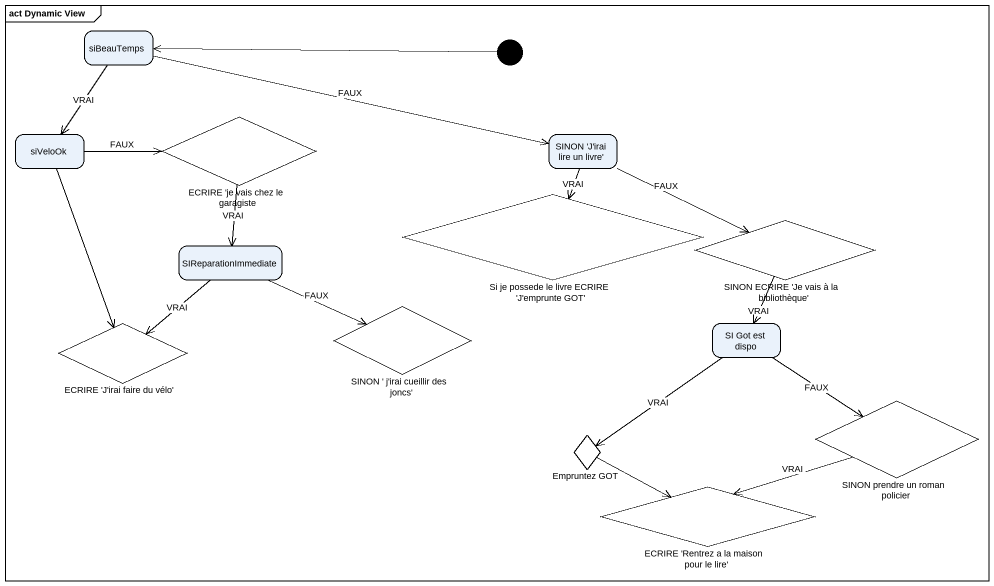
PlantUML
@startuml
mainframe act Dynamic View
hide empty description
state siBeauTemps
state "ECRIRE 'je vais chez le garagiste" as ECRIRE_je_vais_chez_le <<choice>>
state siVeloOk
state "SINON 'J'irai lire un livre'" as SINON_J_irai_lire_un_livre
state "Si je possede le livre ECRIRE 'J'emprunte GOT'" as Si_je_possede_le_livre <<choice>>
state "SINON ECRIRE 'Je vais à la bibliothèque'" as SINON_ECRIRE_Je_vais_à_la <<choice>>
state SIReparationImmediate
state "SINON ' j'irai cueillir des joncs'" as SINON_j_irai_cueillir_des <<choice>>
state "ECRIRE 'J'irai faire du vélo'" as ECRIRE_J_irai_faire_du_vélo <<choice>>
state "SI Got est dispo" as SI_Got_est_dispo
state "SINON prendre un roman policier" as SINON_prendre_un_roman <<choice>>
state "Empruntez GOT" as Empruntez_GOT <<choice>>
state "ECRIRE 'Rentrez a la maison pour le lire'" as ECRIRE_Rentrez_a_la_maison <<choice>>
[*] -left-> siBeauTemps
siBeauTemps --> siVeloOk : VRAI
siBeauTemps -right-> SINON_J_irai_lire_un_livre : FAUX
ECRIRE_je_vais_chez_le --> SIReparationImmediate : VRAI
siVeloOk -right-> ECRIRE_je_vais_chez_le : FAUX
siVeloOk --> ECRIRE_J_irai_faire_du_vélo
SINON_J_irai_lire_un_livre --> Si_je_possede_le_livre : VRAI
SINON_J_irai_lire_un_livre -right-> SINON_ECRIRE_Je_vais_à_la : FAUX
SINON_ECRIRE_Je_vais_à_la --> SI_Got_est_dispo : VRAI
SIReparationImmediate -right-> SINON_j_irai_cueillir_des : FAUX
SIReparationImmediate --> ECRIRE_J_irai_faire_du_vélo : VRAI
SI_Got_est_dispo --> SINON_prendre_un_roman : FAUX
SI_Got_est_dispo --> Empruntez_GOT : VRAI
SINON_prendre_un_roman -left-> ECRIRE_Rentrez_a_la_maison : VRAI
Empruntez_GOT -right-> ECRIRE_Rentrez_a_la_maison
@enduml
